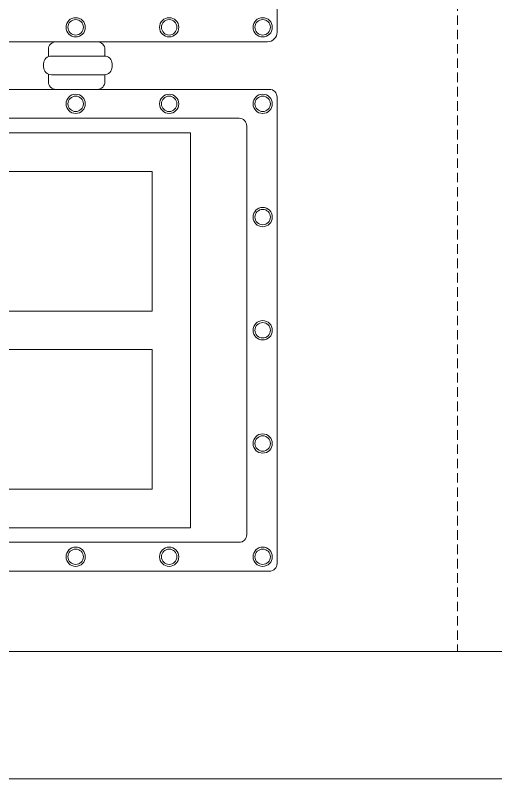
# Model space of a CAD drawing. Header units: millimetres. Extents: x 32721 to 72822, y 57624 to 123188.
# Drawn here: x 33591.4 to 33843.3, y 61252 to 61652.4 of the extents above; entities that cross this region are included whole.
import ezdxf

# ---------------------------------------------------------------- set-up
doc = ezdxf.new("R2010")
doc.units = ezdxf.units.MM
doc.header["$LTSCALE"] = 10
doc.linetypes.add('DASHED', pattern=[0.75, 0.5, -0.25])
for name, color, linetype, lineweight in [('1轮廓实线层', 7, 'Continuous', 18), ('2细线层', 4, 'Continuous', 18), ('图框层', 7, 'Continuous', 18)]:
    doc.layers.add(name, color=color, linetype=linetype, lineweight=lineweight)

msp = doc.modelspace()

# ---------------------------------------------------------------- linework, layer by layer
at = {"layer": '1轮廓实线层'}
for p, q in [((33432.01, 61613.53), (33724.69, 61613.53)), ((33039.59, 61598.37), (33708.76, 61598.37)), ((33065.01, 61590.73), (33683.35, 61590.73)), ((33683.35, 61383.63), (33683.35, 61590.73)), ((33085.22, 61570.51), (33663.13, 61570.51)), ((33663.13, 61497.28), (33663.13, 61570.51)), ((33663.13, 61497.28), (33085.22, 61497.28)), ((33663.13, 61477.07), (33085.22, 61477.07)), ((33663.13, 61403.84), (33663.13, 61477.07)), ((33663.13, 61403.84), (33085.22, 61403.84)), ((33683.35, 61383.63), (33065.01, 61383.63)), ((33039.59, 61375.99), (33708.76, 61375.99)), ((33025.2, 61360.82), (33724.69, 61360.82))]:
    msp.add_line(p, q, dxfattribs=at)
at = {"layer": '1轮廓实线层', "linetype": 'DASHED'}
msp.add_lwpolyline([(32887.35, 62184.8), (33823.3, 62184.8), (33823.3, 61318.65), (32887.35, 61318.65)], close=True, dxfattribs=at)
at = {"layer": '1轮廓实线层'}
for points in [[(33723.68, 61638.5), (33026.21, 61638.5, -0.414214), (33021.15, 61643.56), (33021.15, 62037.78, -0.414214), (33026.21, 62042.83)], [(33723.68, 62042.83, -0.414214), (33728.73, 62037.78), (33728.73, 61643.56, -0.414214), (33723.68, 61638.5)], [(33638.44, 61631.02), (33638.44, 61634.46, 0.414214), (33634.4, 61638.5), (33612.8, 61638.5, 0.414214), (33608.76, 61634.46), (33608.76, 61630.71)], [(33608.76, 61621.57), (33608.76, 61617.57, 0.414214), (33612.8, 61613.53), (33634.4, 61613.53, 0.414214), (33638.44, 61617.57), (33638.44, 61621.26)], [(33724.69, 61613.53, -0.414214), (33728.73, 61609.49), (33728.73, 61364.87, -0.414214), (33724.69, 61360.82)], [(33708.76, 61598.37, -0.414214), (33712.8, 61594.32), (33712.8, 61380.03, -0.414214), (33708.76, 61375.99)]]:
    msp.add_lwpolyline(points, format="xyb", dxfattribs=at)
msp.add_lwpolyline([(33642.18, 61626.99, 0.414214), (33638.13, 61631.03), (33610.33, 61631.03, 0.414214), (33606.29, 61626.99), (33606.29, 61625.29, 0.414214), (33610.33, 61621.25), (33638.13, 61621.25, 0.414214), (33642.18, 61625.29)], format="xyb", close=True, dxfattribs=at)
for centre, radius in [((33623.1, 61646.09), 5.05), ((33623.1, 61646.09), 4.04), ((33672.12, 61646.09), 5.05), ((33672.12, 61646.09), 4.04), ((33721.15, 61646.09), 5.05), ((33721.15, 61646.09), 4.04), ((33623.1, 61605.95), 5.05), ((33623.1, 61605.95), 4.04), ((33672.12, 61605.95), 5.05), ((33672.12, 61605.95), 4.04), ((33721.15, 61605.95), 5.05), ((33721.15, 61605.95), 4.04), ((33721.15, 61546.56), 5.05), ((33721.15, 61546.56), 4.04), ((33721.15, 61487.18), 5.05), ((33721.15, 61487.18), 4.04), ((33721.15, 61427.79), 5.05), ((33721.15, 61427.79), 4.04), ((33623.1, 61368.4), 5.05), ((33623.1, 61368.4), 4.04), ((33672.12, 61368.4), 5.05), ((33672.12, 61368.4), 4.04), ((33721.15, 61368.4), 5.05), ((33721.15, 61368.4), 4.04)]:
    msp.add_circle(centre, radius, dxfattribs=at)
at = {"layer": '2细线层'}
msp.add_line((36680.69, 61251.98), (32720.69, 61251.98), dxfattribs=at)
at = {"layer": '图框层'}
msp.add_line((32887.35, 61318.65), (36614.02, 61318.65), dxfattribs=at)

doc.saveas('drawing.dxf')
